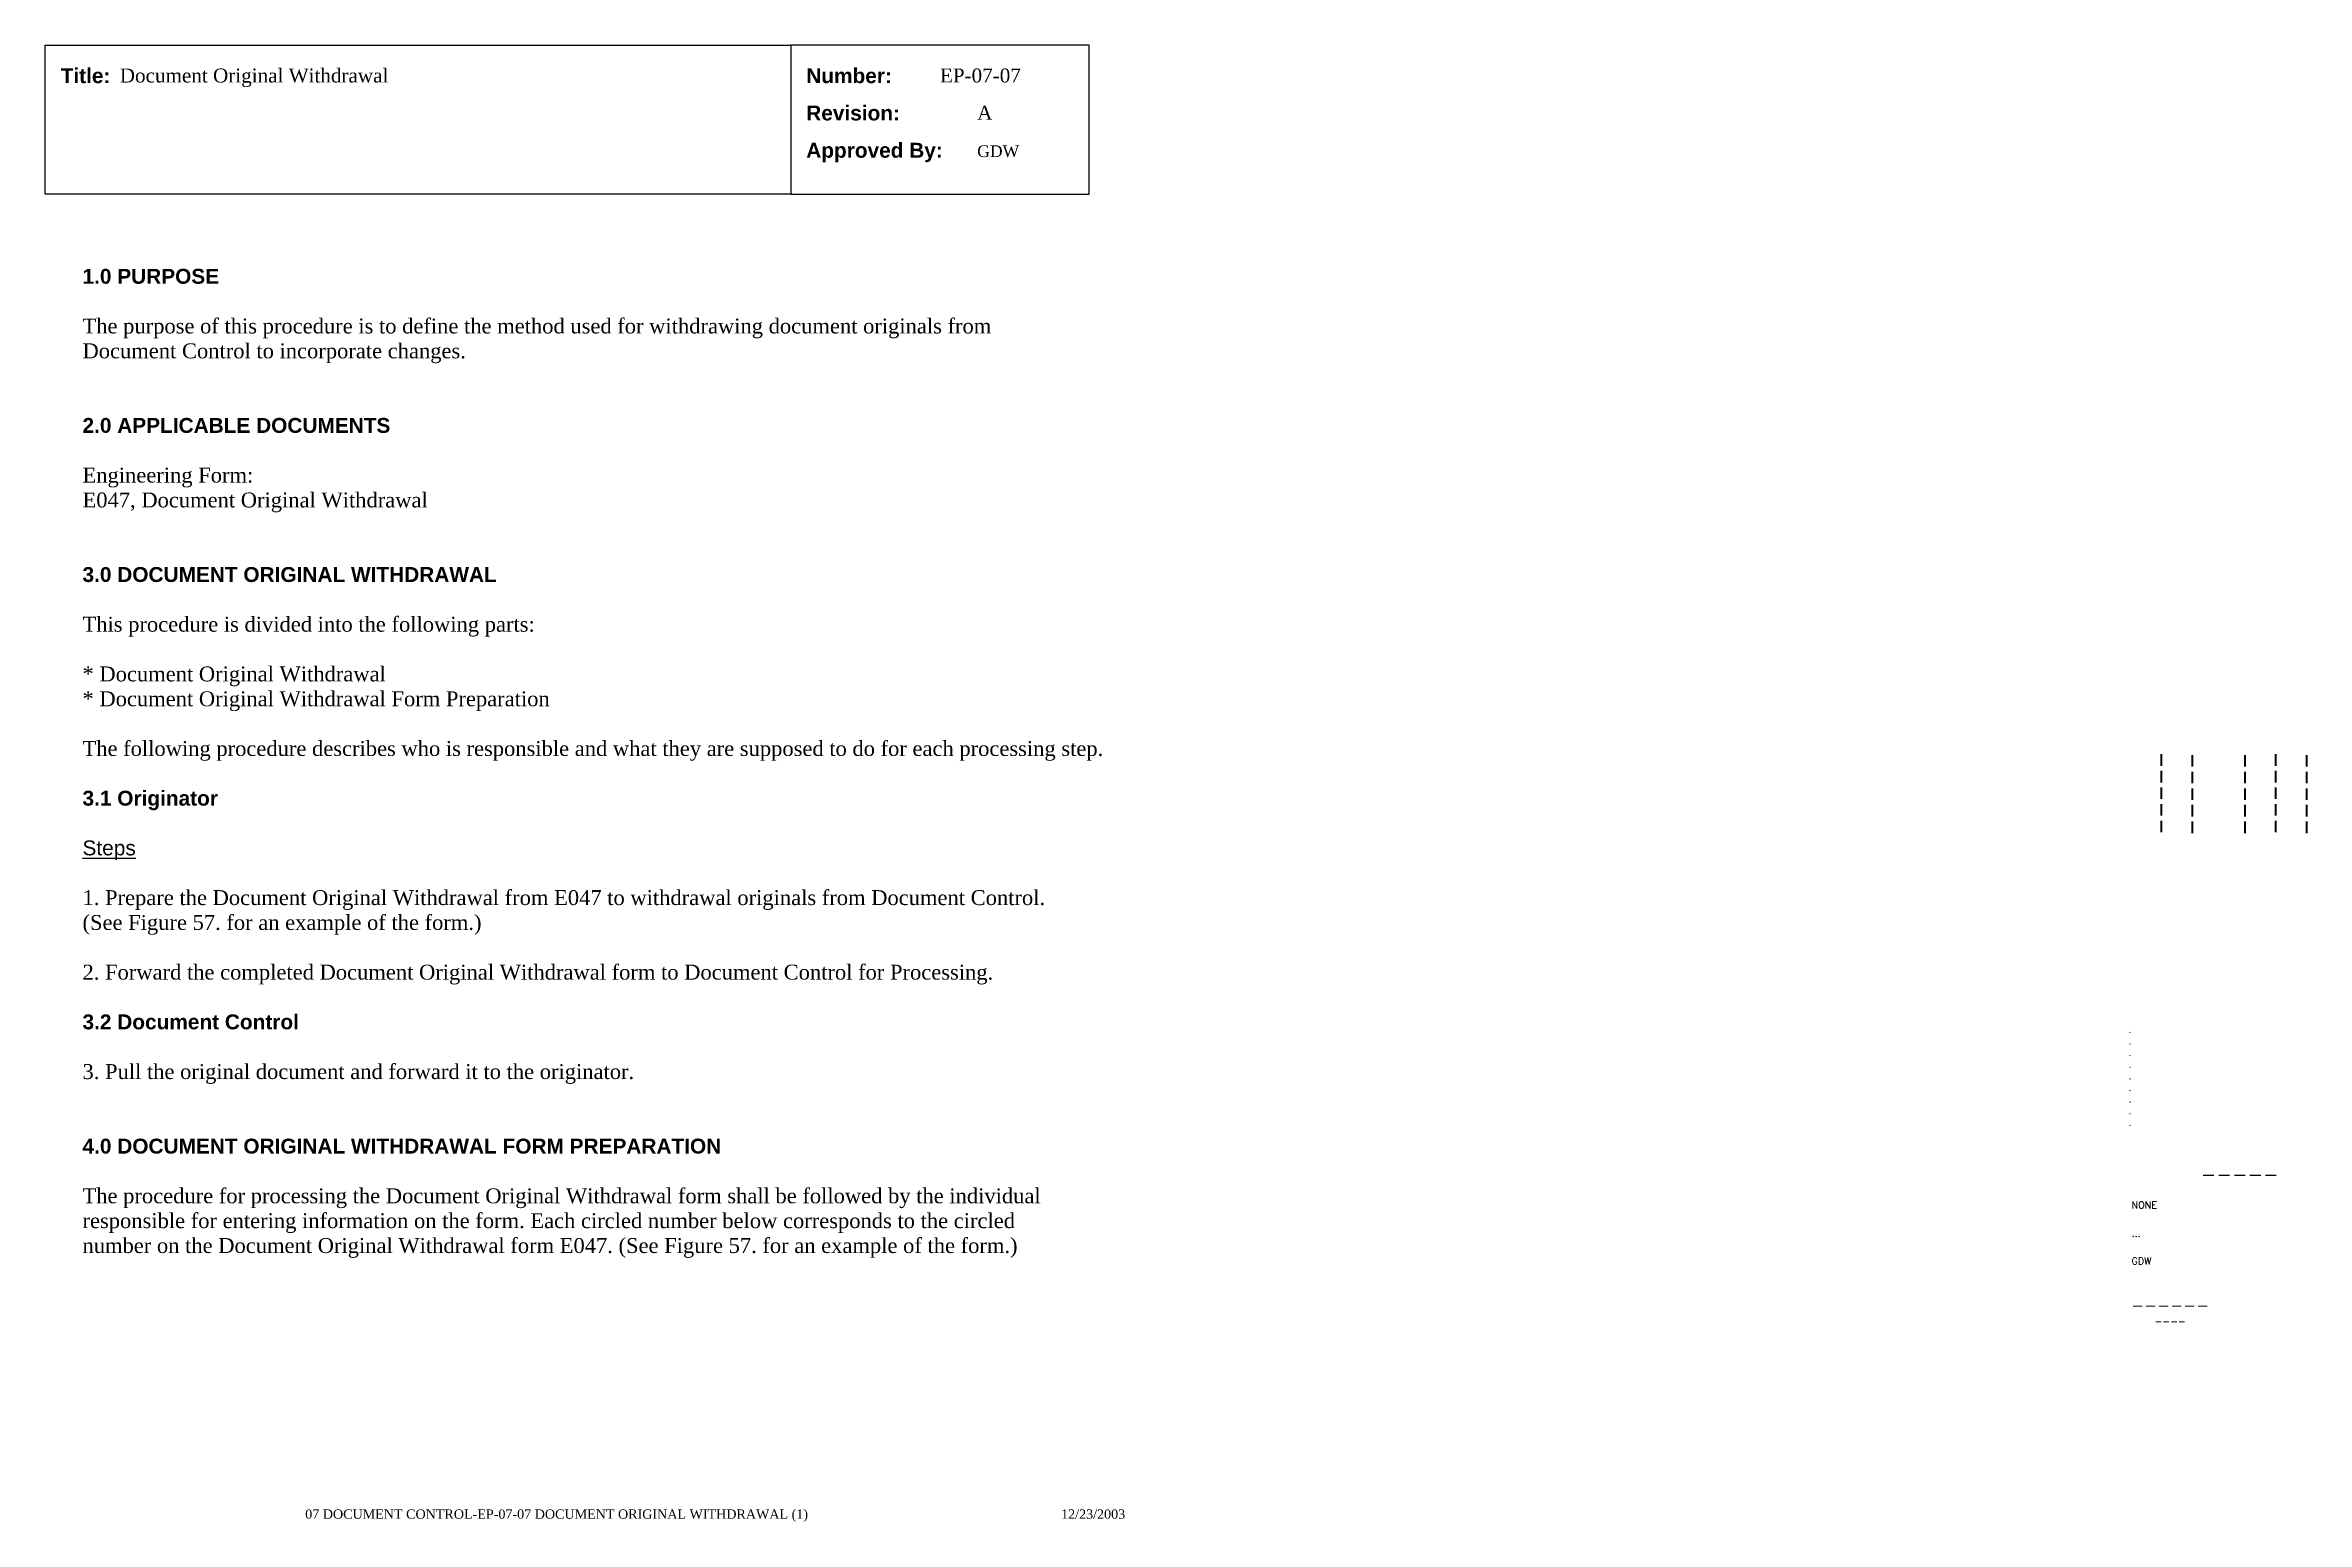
# Paper-space layout 'EP-07-07 Document Original Withdrawal (1)' of a CAD drawing. Header units: inches. Extents: x 1 to 31.3, y 0.2 to 20.
import ezdxf
from ezdxf.enums import TextEntityAlignment as Align

# ---------------------------------------------------------------- set-up
doc = ezdxf.new("R2010")
doc.units = ezdxf.units.IN
doc.header["$MEASUREMENT"] = 0
doc.layers.add('TitleBlock_Attributes', color=40, linetype='Continuous', plot=False)
doc.layers.add('TitleBlock_Atts_Print', color=1, linetype='Continuous')
doc.styles.get("Standard").update_dxf_attribs({"font": 'simplex.shx'})
doc.styles.add('style1', font='TIMES.TTF')
doc.styles.add('styleAtt', font='TIMES.TTF')
doc.styles.add('TBBIGTEXT', font='complex.shx')

# ---------------------------------------------------------------- blocks, each defined once
blk = doc.blocks.new('Test1')
at = {"layer": 'TitleBlock_Attributes', "style": 'TBBIGTEXT', "width": 0.8}
for tag, p, height in [('SideLine1', (29.492, 9.408), 0.25), ('SideLine2', (29.906, 9.396), 0.25), ('SideLine3', (30.612, 9.396), 0.25), ('SideLine4', (31.026, 9.408), 0.25), ('SideLine5', (31.44, 9.396), 0.25), ('File-Layout', (28.803, 3.641), 0.125)]:
    blk.add_attdef(tag, p, '', height=height, rotation=90, dxfattribs=at)
at = {"layer": 'TitleBlock_Attributes'}
for tag, p, height in [('REV1', (28.947, 6.754), 0.0625), ('REV2', (28.947, 6.598), 0.0625), ('REV3', (28.947, 6.442), 0.0625), ('REV4', (28.947, 6.286), 0.0625), ('REV5', (28.947, 6.13), 0.0625), ('REV6', (28.947, 5.974), 0.0625), ('REV7', (28.947, 5.818), 0.0625), ('REV8', (28.947, 5.662), 0.0625), ('REV9', (28.947, 5.506), 0.0625), ('SCALE', (28.983, 4.394), 0.0938), ('INCHARGE', (28.983, 4.016), 0.0938), ('DRW', (28.983, 3.641), 0.0938)]:
    blk.add_attdef(tag, p, '', height=height, dxfattribs=at)
at = {"layer": 'TitleBlock_Attributes', "style": 'TBBIGTEXT'}
for tag, height, p in [('PROJNUM', 0.188, (30.434, 4.761)), ('DWG_NUM', 0.156, (31.168, 4.127)), ('CUSTOMER', 0.156, (29.501, 3.017)), ('LOCATION', 0.0938, (29.501, 2.835)), ('DESC_1', 0.188, (29.501, 2.412)), ('DESC_2', 0.188, (29.501, 2.1)), ('DESC_3', 0.188, (29.501, 1.787))]:
    blk.add_attdef(tag, text='', height=height, dxfattribs=at).set_placement(p, align=Align.CENTER)
at = {"layer": 'TitleBlock_Attributes'}
blk.add_attdef('DRW_DATE', text='', height=0.0938, dxfattribs=at).set_placement((31.149, 3.648), align=Align.CENTER)

psp = doc.layouts.new('EP-07-07 Document Original Withdrawal (1)')

# ---------------------------------------------------------------- linework, layer by layer
for points in [[(1, 20), (11, 20), (11, 18), (1, 18)], [(11, 18), (15, 18), (15, 20), (11, 20)]]:
    psp.add_lwpolyline(points, close=True)

# ---------------------------------------------------------------- block references
ref = psp.add_blockref('Test1', (0, 0))
ref.add_attrib('CUSTOMER', '------', dxfattribs={"layer": 'TitleBlock_Attributes', "height": 0.1562, "style": 'TBBIGTEXT'}).set_placement((29.501, 3.017), align=Align.CENTER)
ref.add_attrib('LOCATION', '----', dxfattribs={"layer": 'TitleBlock_Attributes', "height": 0.0938, "style": 'TBBIGTEXT'}).set_placement((29.501, 2.835), align=Align.CENTER)
ref.add_attrib('DESC_1', 'Document Original Withdrawal', (2, 19.5), dxfattribs={"layer": 'TitleBlock_Atts_Print', "height": 0.1875, "style": 'styleAtt'})
ref.add_attrib('DESC_2', 'EP-07-07', (13, 19.5), dxfattribs={"layer": 'TitleBlock_Atts_Print', "height": 0.1875, "style": 'styleAtt'})
ref.add_attrib('DESC_3', 'A', (13.5, 19), dxfattribs={"layer": 'TitleBlock_Atts_Print', "height": 0.188, "style": 'styleAtt'})
ref.add_attrib('PROJNUM', '-----', dxfattribs={"layer": 'TitleBlock_Attributes', "height": 0.1875, "style": 'TBBIGTEXT'}).set_placement((30.434, 4.761), align=Align.CENTER)
ref.add_attrib('DWG_NUM', 'GDW', (13.5, 18.5), dxfattribs={"layer": 'TitleBlock_Atts_Print', "height": 0.1562, "style": 'styleAtt'})
ref.add_attrib('DRW_DATE', '12/23/2003', dxfattribs={"layer": 'TitleBlock_Atts_Print', "height": 0.125, "style": 'styleAtt'}).set_placement((15.055, 0.232), align=Align.CENTER)
ref.add_attrib('DRW', 'GDW', (28.983, 3.641), dxfattribs={"layer": 'TitleBlock_Attributes', "height": 0.0938})
ref.add_attrib('INCHARGE', '...', (28.983, 4.016), dxfattribs={"layer": 'TitleBlock_Attributes', "height": 0.0938})
ref.add_attrib('SCALE', 'NONE', (28.983, 4.394), dxfattribs={"layer": 'TitleBlock_Attributes', "height": 0.0938})
ref.add_attrib('REV1', '.', (28.947, 6.754), dxfattribs={"layer": 'TitleBlock_Attributes', "height": 0.0625})
ref.add_attrib('REV2', '.', (28.947, 6.598), dxfattribs={"layer": 'TitleBlock_Attributes', "height": 0.0625})
ref.add_attrib('REV3', '.', (28.947, 6.442), dxfattribs={"layer": 'TitleBlock_Attributes', "height": 0.0625})
ref.add_attrib('REV4', '.', (28.947, 6.286), dxfattribs={"layer": 'TitleBlock_Attributes', "height": 0.0625})
ref.add_attrib('REV5', '.', (28.947, 6.13), dxfattribs={"layer": 'TitleBlock_Attributes', "height": 0.0625})
ref.add_attrib('REV6', '.', (28.947, 5.974), dxfattribs={"layer": 'TitleBlock_Attributes', "height": 0.0625})
ref.add_attrib('REV7', '.', (28.947, 5.818), dxfattribs={"layer": 'TitleBlock_Attributes', "height": 0.0625})
ref.add_attrib('REV8', '.', (28.947, 5.662), dxfattribs={"layer": 'TitleBlock_Attributes', "height": 0.0625})
ref.add_attrib('REV9', '.', (28.947, 5.506), dxfattribs={"layer": 'TitleBlock_Attributes', "height": 0.0625})
ref.add_attrib('SideLine1', '-----', (29.492, 9.408), dxfattribs={"layer": 'TitleBlock_Attributes', "height": 0.25, "rotation": 90, "style": 'TBBIGTEXT', "width": 0.8})
ref.add_attrib('SideLine2', '-----', (29.906, 9.396), dxfattribs={"layer": 'TitleBlock_Attributes', "height": 0.25, "rotation": 90, "style": 'TBBIGTEXT', "width": 0.8})
ref.add_attrib('SideLine3', '-----', (30.612, 9.396), dxfattribs={"layer": 'TitleBlock_Attributes', "height": 0.25, "rotation": 90, "style": 'TBBIGTEXT', "width": 0.8})
ref.add_attrib('SideLine4', '-----', (31.026, 9.408), dxfattribs={"layer": 'TitleBlock_Attributes', "height": 0.25, "rotation": 90, "style": 'TBBIGTEXT', "width": 0.8})
ref.add_attrib('SideLine5', '-----', (31.44, 9.396), dxfattribs={"layer": 'TitleBlock_Attributes', "height": 0.25, "rotation": 90, "style": 'TBBIGTEXT', "width": 0.8})
ref.add_attrib('File-Layout', '07 DOCUMENT CONTROL-EP-07-07 DOCUMENT ORIGINAL WITHDRAWAL (1)', dxfattribs={"layer": 'TitleBlock_Atts_Print', "height": 0.125, "style": 'styleAtt'}).set_placement((7.859, 0.232), align=Align.CENTER)

# ---------------------------------------------------------------- texts
at = {"color": 5, "char_height": 0.2, "width": 2, "attachment_point": 1, "line_spacing_factor": 1.5, "style": 'style1'}
for s, insert in [('{\\fArial|b1|i0|c0|p34;Title:}', (1.207, 19.691)), ('{\\fArial|b1|i0|c0|p34;Number:\\PRevision:\\PApproved By:}', (11.207, 19.691))]:
    psp.add_mtext(s, dxfattribs=dict(at, insert=insert))
at = {"color": 5, "insert": (1.5, 17), "char_height": 0.2, "width": 13, "attachment_point": 1, "style": 'style1'}
psp.add_mtext('{\\fArial|b1|i0|c0|p34;1.0 PURPOSE\\P\\P}The purpose of this procedure is to define the method used for withdrawing document originals from Document Control to incorporate changes.\\P\\P\\P{\\fArial|b1|i0|c0|p34;2.0 APPLICABLE DOCUMENTS\\P\\P}Engineering Form:\\PE047, Document Original Withdrawal\\P\\P\\P{\\fArial|b1|i0|c0|p34;3.0 DOCUMENT ORIGINAL WITHDRAWAL\\P\\P}This procedure is divided into the following parts:\\P\\P* Document Original Withdrawal\\P* Document Original Withdrawal Form Preparation\\P\\PThe following procedure describes who is responsible and what they are supposed to do for each processing step.\\P\\P{\\fArial|b1|i0|c0|p34;3.1 Originator\\P\\P\\fArial|b0|i0|c0|p34;\\LSteps\\P\\P}1. Prepare the Document Original Withdrawal from E047 to withdrawal originals from Document Control. (See Figure 57. for an example of the form.)\\P\\P2. Forward the completed Document Original Withdrawal form to Document Control for Processing.\\P\\P{\\fArial|b1|i0|c0|p34;3.2 Document Control\\P\\P}3. Pull the original document and forward it to the originator.\\P\\P\\P{\\fArial|b1|i0|c0|p34;4.0 DOCUMENT ORIGINAL WITHDRAWAL FORM PREPARATION\\P\\P}The procedure for processing the Document Original Withdrawal form shall be followed by the individual responsible for entering information on the form. Each circled number below corresponds to the circled number on the Document Original Withdrawal form E047. (See Figure 57. for an example of the form.)', dxfattribs=at)

doc.saveas('drawing.dxf')
